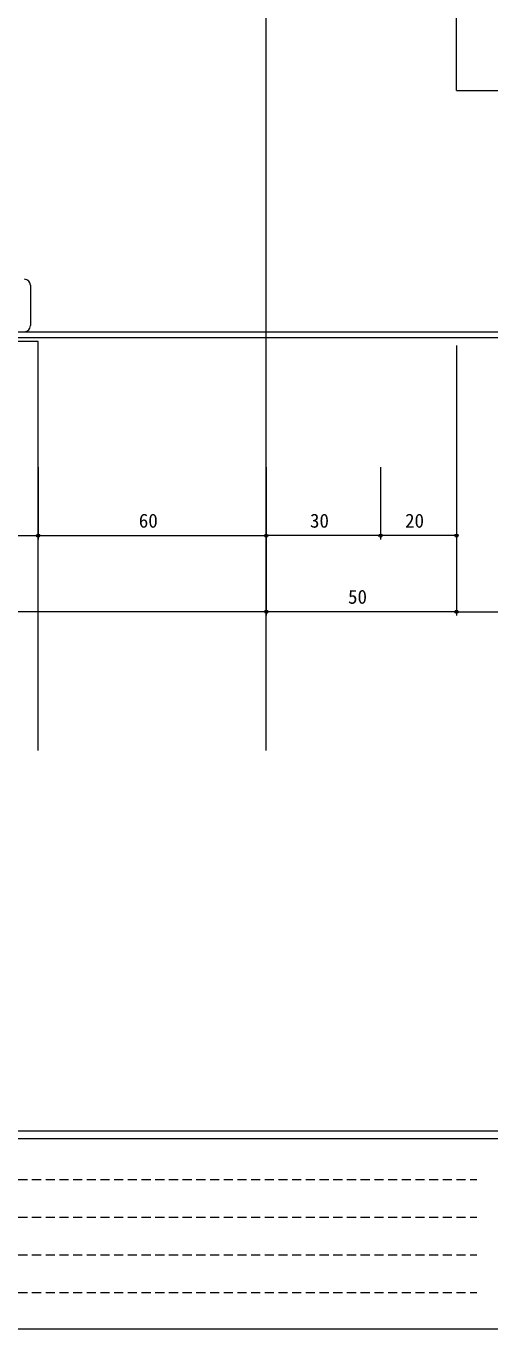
# Model space of a CAD drawing. Units: millimetres, scale not verified. Extents: x -594 to 539, y -420 to 386.
# Drawn here: x -347.4 to -225.4, y -420 to -77.6 of the extents above; entities that cross this region are included whole.
import ezdxf
from ezdxf.enums import TextEntityAlignment as Align

# ---------------------------------------------------------------- set-up
doc = ezdxf.new("R2010")
doc.units = ezdxf.units.MM
doc.header["$LTSCALE"] = 2
doc.linetypes.add('DASHED1', pattern=[1.8, 1.2, -0.6])
for name, color, linetype, lineweight in [('0-1_YKK_ZWAK', 7, 'Continuous', 9), ('0-4_YKK_12', 2, 'Continuous', 9), ('0-5_YKK_13', 4, 'Continuous', 9), ('0-6_YKK_D', 6, 'Continuous', 9), ('0-7_YSS_K', 3, 'Continuous', 9)]:
    doc.layers.add(name, color=color, linetype=linetype, lineweight=lineweight)
doc.styles.add('ＭＳ ゴシック', font='')
doc.styles.get('ＭＳ ゴシック').set_extended_font_data('MS Gothic')

msp = doc.modelspace()

# ---------------------------------------------------------------- linework, layer by layer
at = {"layer": '0-1_YKK_ZWAK'}
for p, q in [((510, -368), (-590, -368)), ((456, -370), (-590, -370)), ((-590, -420), (456, -420))]:
    msp.add_line(p, q, dxfattribs=at)
at = {"layer": '0-1_YKK_ZWAK', "linetype": 'DASHED1'}
for p, q in [((-583.43, -380.732), (-228.87, -380.732)), ((-583.43, -390.63), (-228.87, -390.63)), ((-583.43, -400.528), (-228.87, -400.528)), ((-583.43, -410.426), (-228.87, -410.426))]:
    msp.add_line(p, q, dxfattribs=at)
at = {"layer": '0-4_YKK_12'}
for p, q in [((-284.23, -268), (-284.23, 120.5)), ((-344.23, -160.5), (-379.23, -160.5)), ((-344.23, -268), (-344.23, -160.5))]:
    msp.add_line(p, q, dxfattribs=at)
at = {"layer": '0-5_YKK_13'}
for p, q in [((-346.23, -145.7), (-346.23, -156.3)), ((-377.484, -157.9), (-9.23, -157.9)), ((-9.23, -159.5), (-377.484, -159.5))]:
    msp.add_line(p, q, dxfattribs=at)
for centre, start, end in [((-347.83, -145.7), 0, 90), ((-347.83, -156.3), 270, 0)]:
    msp.add_arc(centre, 1.6, start, end, dxfattribs=at)
at = {"layer": '0-6_YKK_D'}
for p, q in [((-234.23, -161.5), (-234.23, -232.5)), ((-344.23, -193.5), (-344.23, -212.5)), ((-344.23, -193.5), (-344.23, -212.5)), ((-284.23, -193.5), (-284.23, -212.5)), ((-284.23, -193.5), (-284.23, -232.5)), ((-284.23, -193.5), (-284.23, -212.5)), ((-284.23, -193.5), (-284.23, -232.5)), ((-254.23, -193.5), (-254.23, -212.5)), ((-254.23, -193.5), (-254.23, -212.5)), ((-234.23, -193.5), (-234.23, -212.5)), ((-234.23, -193.5), (-234.23, -232.5)), ((-379.23, -211.5), (-344.23, -211.5)), ((-344.23, -211.5), (-284.23, -211.5)), ((-254.23, -211.5), (-284.23, -211.5)), ((-234.23, -211.5), (-254.23, -211.5)), ((-284.23, -231.5), (-459.23, -231.5)), ((-234.23, -231.5), (-284.23, -231.5)), ((-234.23, -231.5), (-174.23, -231.5))]:
    msp.add_line(p, q, dxfattribs=at)
for centre in [(-344.23, -211.5), (-344.23, -211.5), (-284.23, -211.5), (-284.23, -211.5), (-254.23, -211.5), (-254.23, -211.5), (-234.23, -211.5), (-284.23, -231.5), (-284.23, -231.5), (-234.23, -231.5), (-234.23, -231.5)]:
    msp.add_circle(centre, 0.425, dxfattribs=at)
at = {"layer": '0-7_YSS_K'}
for q in [(-234.23, -4.5), (-9.23, -94.5)]:
    msp.add_line((-234.23, -94.5), q, dxfattribs=at)

# ---------------------------------------------------------------- texts
at = {"layer": '0-6_YKK_D', "color": 4, "style": 'ＭＳ ゴシック'}
for s, p in [('60', (-317.75, -210.5)), ('30', (-272.75, -210.5)), ('20', (-247.75, -210.5)), ('50', (-262.75, -230.5))]:
    msp.add_text(s, height=3.666, dxfattribs=at).set_placement(p, align=Align.BOTTOM_LEFT)

doc.saveas('drawing.dxf')
